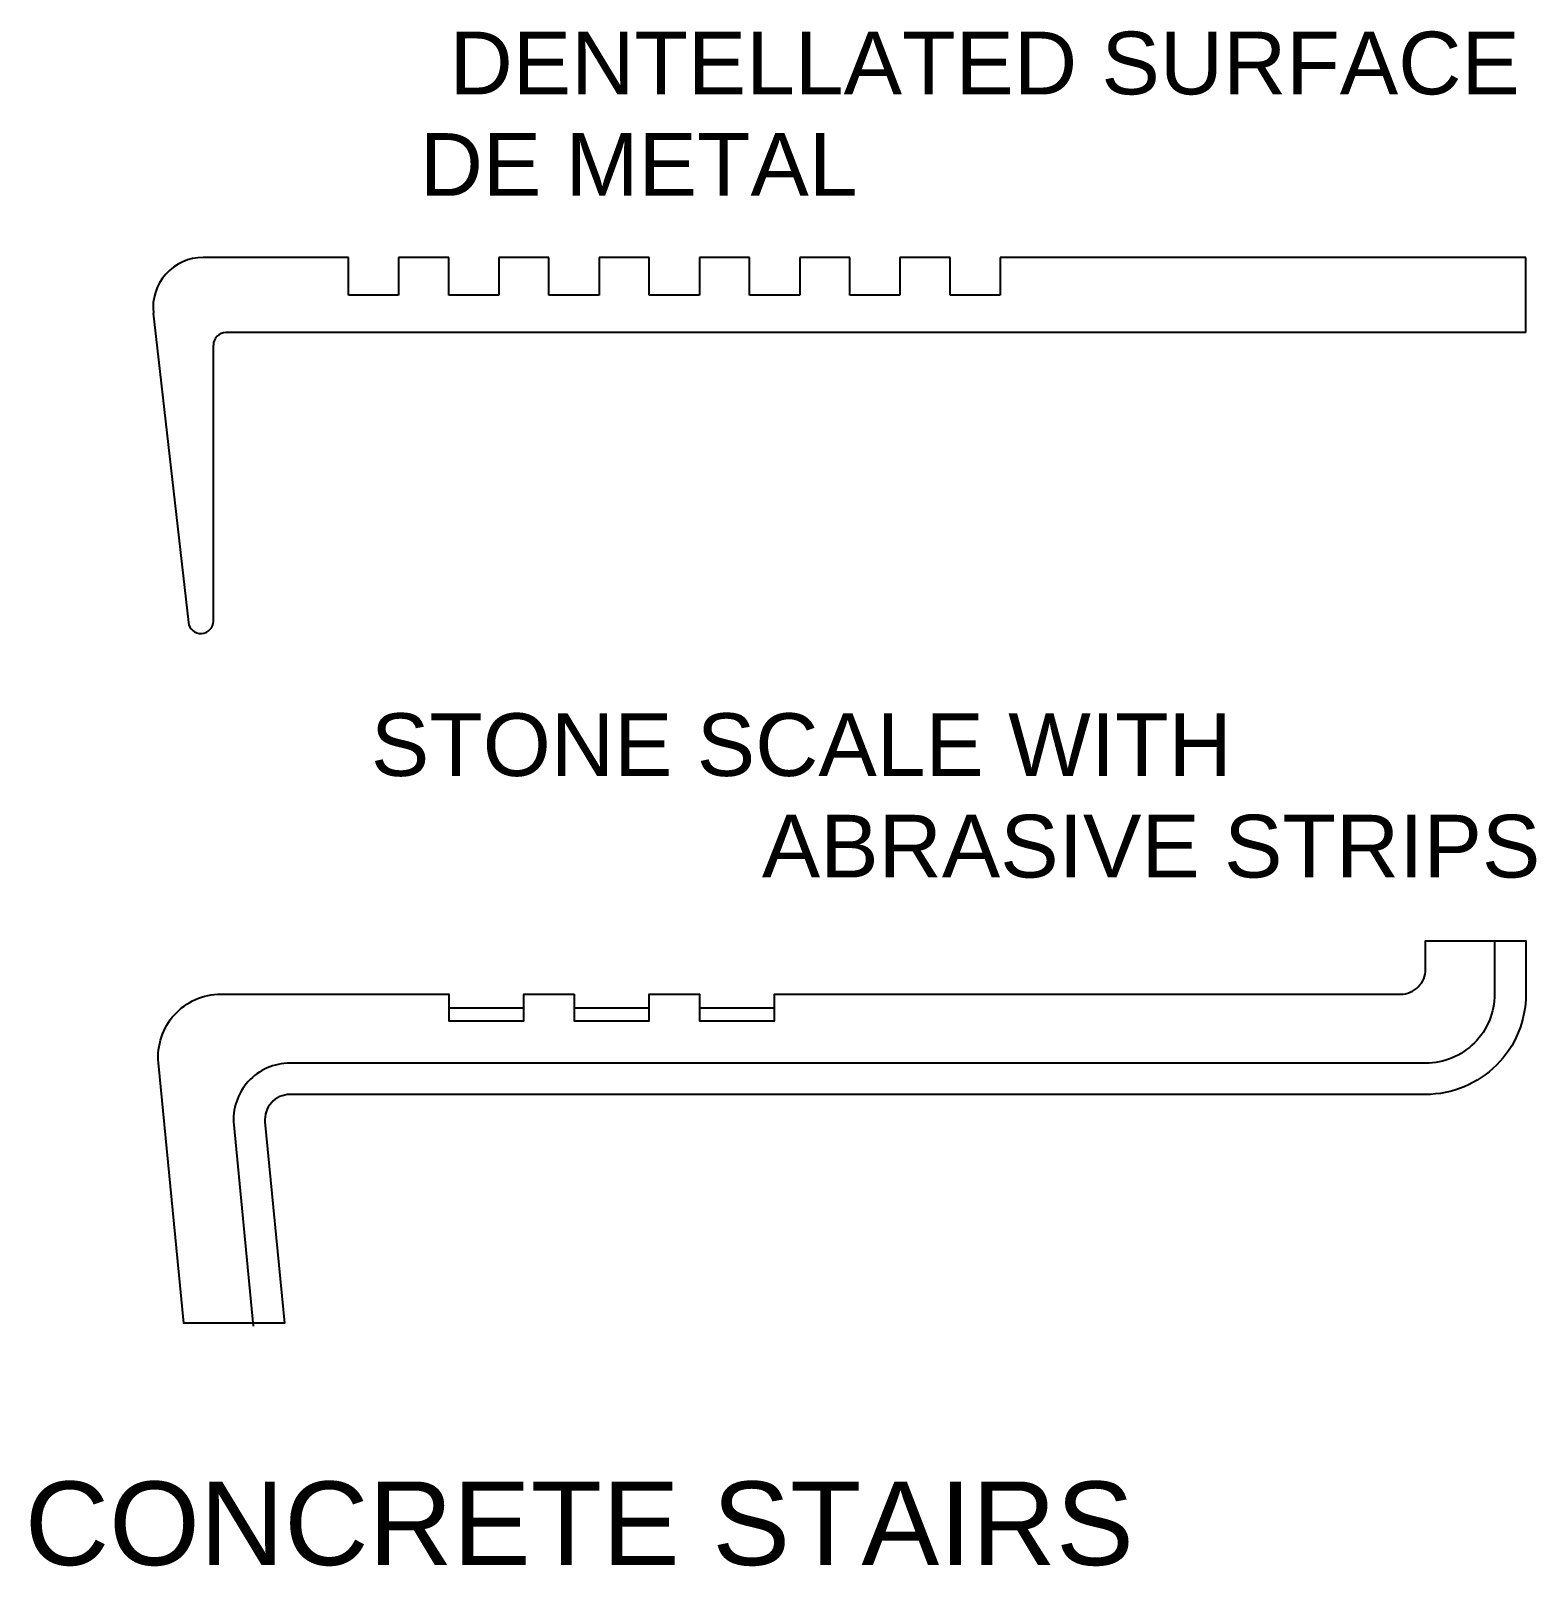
# Model space of a CAD drawing. Header units: millimetres. Extents: x 221 to 543, y -43 to 148.
# Drawn here: x 359.359 to 362.963, y 136.915 to 140.59 of the extents above; entities that cross this region are included whole.
import ezdxf

# ---------------------------------------------------------------- set-up
doc = ezdxf.new("R2010")
doc.units = ezdxf.units.MM
doc.layers.add('NOTAS', color=7, linetype='Continuous')
doc.layers.add('TRAZO', color=7, linetype='Continuous')
doc.styles.add('HELV', font='HELVC-MS.SHX')

msp = doc.modelspace()

# ---------------------------------------------------------------- linework, layer by layer
at = {"layer": 'TRAZO'}
for p, q in [((360.1198, 140.0473), (359.7722, 140.0473)), ((360.1198, 139.9573), (360.1198, 140.0473)), ((360.2398, 140.0473), (360.2398, 139.9573)), ((360.3598, 140.0473), (360.2398, 140.0473)), ((360.3598, 139.9573), (360.3598, 140.0473)), ((360.4798, 140.0473), (360.4798, 139.9573)), ((360.5998, 140.0473), (360.4798, 140.0473)), ((360.5998, 139.9573), (360.5998, 140.0473)), ((360.7198, 140.0473), (360.7198, 139.9573)), ((360.8398, 140.0473), (360.7198, 140.0473)), ((360.8398, 139.9573), (360.8398, 140.0473)), ((360.9598, 140.0473), (360.9598, 139.9573)), ((361.0798, 140.0473), (360.9598, 140.0473)), ((361.0798, 139.9573), (361.0798, 140.0473)), ((361.1998, 140.0473), (361.1998, 139.9573)), ((361.3198, 140.0473), (361.1998, 140.0473)), ((361.3198, 139.9573), (361.3198, 140.0473)), ((361.4398, 140.0473), (361.4398, 139.9573)), ((361.5598, 140.0473), (361.4398, 140.0473)), ((361.5598, 139.9573), (361.5598, 140.0473)), ((362.9378, 140.0473), (361.6798, 140.0473)), ((361.6798, 140.0473), (361.6798, 139.9573)), ((362.9378, 139.8673), (362.9378, 140.0473)), ((360.2398, 139.9573), (360.1198, 139.9573)), ((360.4798, 139.9573), (360.3598, 139.9573)), ((360.7198, 139.9573), (360.5998, 139.9573)), ((360.9598, 139.9573), (360.8398, 139.9573)), ((361.1998, 139.9573), (361.0798, 139.9573)), ((361.4398, 139.9573), (361.3198, 139.9573)), ((361.6798, 139.9573), (361.5598, 139.9573)), ((359.6529, 139.9138), (359.7368, 139.1739)), ((362.9378, 139.8673), (359.8266, 139.8673)), ((359.7966, 139.1773), (359.7966, 139.8373)), ((360.5398, 138.251), (360.3598, 138.251)), ((360.8398, 138.251), (360.6598, 138.251)), ((361.1398, 138.251), (360.9598, 138.251))]:
    msp.add_line(p, q, dxfattribs=at)
msp.add_lwpolyline([(360.6598, 138.2844), (360.6598, 138.221), (360.8398, 138.221), (360.8398, 138.2844), (360.9598, 138.2844), (360.9598, 138.221), (361.1398, 138.221), (361.1398, 138.2844), (362.6378, 138.2844, 0.414214), (362.6978, 138.3444), (362.6978, 138.4119), (362.9378, 138.4119), (362.9378, 138.2844, -0.414214), (362.6978, 138.0444), (359.9798, 138.0444, 0.442852), (359.9201, 137.9786), (359.9669, 137.497), (359.7258, 137.497), (359.6653, 138.1199, -0.442852), (359.8146, 138.2844), (360.3598, 138.2844), (360.3598, 138.221), (360.5398, 138.221), (360.5398, 138.2844)], format="xyb", close=True, dxfattribs=at)
msp.add_lwpolyline([(362.8628, 138.4119), (362.8628, 138.2844, -0.414214), (362.6978, 138.1194), (359.9798, 138.1194, 0.442852), (359.8455, 137.9714), (359.8922, 137.4897)], format="xyb", dxfattribs=at)
for centre, radius, start, end in [((359.7722, 139.9273), 0.12, 90, 186.4659), ((359.8266, 139.8373), 0.03, 90, 180), ((359.7666, 139.1773), 0.03, 186.4659, 0)]:
    msp.add_arc(centre, radius, start, end, dxfattribs=at)

# ---------------------------------------------------------------- texts
at = {"layer": 'NOTAS', "style": 'HELV'}
for s, height, p in [('DENTELLATED SURFACE', 0.15, (360.3618, 140.4375)), ('DE METAL', 0.15, (360.2904, 140.1947)), ('STONE SCALE WITH', 0.15, (360.1735, 138.8065)), ('ABRASIVE STRIPS', 0.15, (361.1092, 138.5636)), ('CONCRETE STAIRS', 0.2, (359.3453, 136.9183))]:
    msp.add_text(s, height=height, dxfattribs=at).set_placement(p)

doc.saveas('drawing.dxf')
